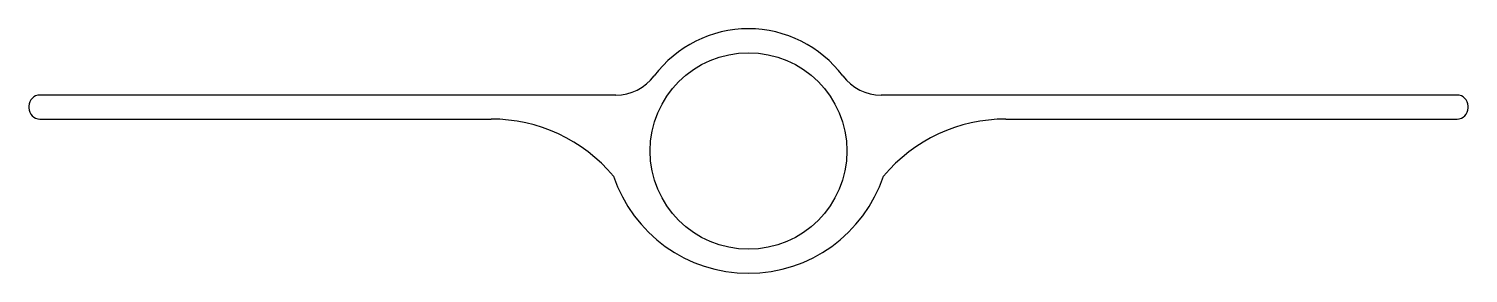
# Model space of a CAD drawing. Extents: x 107.4 to 197.4, y 225.4 to 240.7.
import ezdxf

# ---------------------------------------------------------------- set-up
doc = ezdxf.new("R2010")
doc.units = 0
doc.layers.get('0').update_dxf_attribs({"linetype": 'CONTINUOUS'})
doc.layers.add('OLÇÜ', color=5, linetype='CONTINUOUS')

msp = doc.modelspace()

# ---------------------------------------------------------------- linework, layer by layer
for p, q in [((107.384, 235.804), (107.384, 235.704)), ((144.087, 236.504), (108.084, 236.504)), ((196.684, 236.504), (160.681, 236.504)), ((197.384, 235.704), (197.384, 235.804)), ((108.084, 235.004), (136.287, 235.004)), ((168.481, 235.004), (196.684, 235.004))]:
    msp.add_line(p, q)
for centre, radius, start, end in [((152.384, 233.285), 7.369, 36.85237, 143.14763), ((144.087, 239.504), 3, 270, 323.14763), ((160.681, 239.504), 3, 216.85237, 270), ((108.084, 235.804), 0.7, 90, 180), ((196.684, 235.804), 0.7, 360, 90), ((108.084, 235.704), 0.7, 180, 270), ((136.287, 225.004), 10, 40.03911, 90), ((168.481, 225.004), 10, 90, 139.96089), ((196.684, 235.704), 0.7, 270, 0), ((152.384, 234.252), 8.898, 198.44269, 341.55731)]:
    msp.add_arc(centre, radius, start, end)
at = {"layer": 'OLÇÜ', "color": 0}
msp.add_circle((152.384, 233.004), 6.15, dxfattribs=at)

doc.saveas('drawing.dxf')
